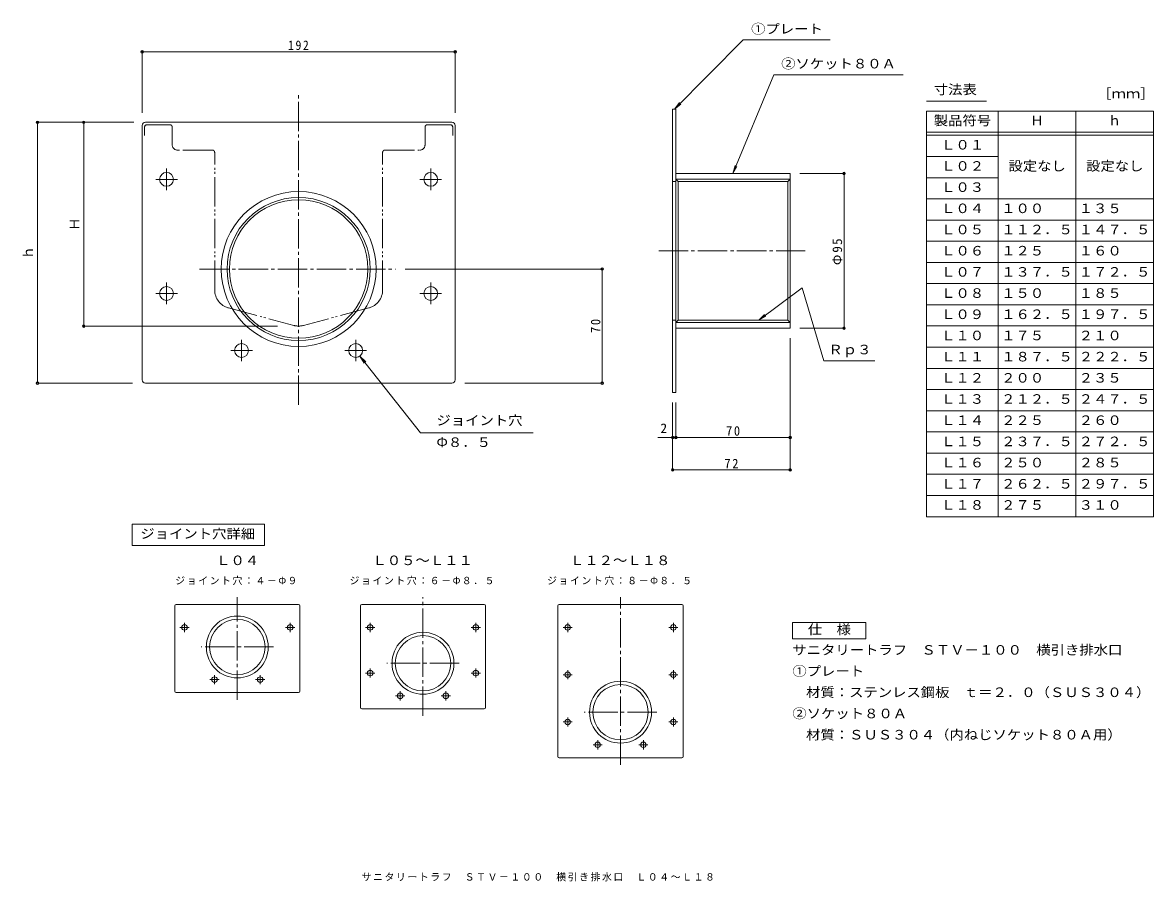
# Model space of a CAD drawing. Units: millimetres, scale not verified, with parts at other scales. Extents: x -360 to 334, y -266 to 261.
import ezdxf
from ezdxf.enums import TextEntityAlignment as Align

# ---------------------------------------------------------------- set-up
doc = ezdxf.new("R2010")
doc.units = ezdxf.units.MM
doc.header["$LTSCALE"] = 2
doc.header["$PDMODE"] = 32
doc.header["$PDSIZE"] = 1.6
for name, pattern in [('CHAIN1', [8, 5, -1, 1, -1]), ('CHAIN2', [12, 9, -1, 1, -1]), ('DOUBLE_CHAIN2', [12.8, 9, -1, 0.6, -0.6, 0.6, -1])]:
    doc.linetypes.add(name, pattern=pattern)
for name, color, linetype, lineweight in [('0-0_通り芯', 4, 'Continuous', 9), ('0-1_躯体', 7, 'CHAIN2', 9), ('0-2_仕上', 2, 'Continuous', 9), ('0-F_092', 7, 'Continuous', 9), ('1-0_1-0ﾚｲﾔ', 7, 'Continuous', 9), ('2-0__2-c_Shi', 2, 'Continuous', 9), ('3-0__2-a_N_s', 4, 'Continuous', 9), ('3-F', 7, 'Continuous', 9)]:
    doc.layers.add(name, color=color, linetype=linetype, lineweight=lineweight)
for name, color, linetype in [('1-F_Hojo', 2, 'Continuous'), ('2-F_2-Fﾚｲﾔ', 2, 'Continuous'), ('F-F_F-Fﾚｲﾔ', 7, 'Continuous')]:
    doc.layers.add(name, color=color, linetype=linetype)
doc.styles.add('ＭＳ ゴシック', font='')
doc.styles.get('ＭＳ ゴシック').set_extended_font_data('MS Gothic')

msp = doc.modelspace()

# ---------------------------------------------------------------- linework, layer by layer
at = {"layer": '0-0_通り芯'}
for p, q in [((41.118, 208.285), (41.118, 34.285)), ((-286.26, 42.142), (-286.26, 198.142)), ((-284.26, 200.142), (-111.26, 200.142)), ((-96.26, 200.142), (-111.26, 200.142)), ((-94.26, 42.142), (-94.26, 198.142)), ((41.118, 168.785), (111.118, 168.785)), ((111.118, 168.785), (111.118, 73.785)), ((39.118, 163.785), (41.118, 163.785)), ((39.118, 163.785), (39.118, 78.785)), ((41.118, 165.185), (111.118, 165.185)), ((42.518, 163.785), (41.118, 165.185)), ((42.518, 163.785), (42.518, 78.785)), ((109.718, 163.785), (109.718, 78.785)), ((39.118, 78.785), (41.118, 78.785)), ((39.118, 78.785), (39.118, 34.285)), ((41.118, 77.385), (42.518, 78.785)), ((41.118, 77.385), (111.118, 77.385)), ((41.118, 73.785), (111.118, 73.785)), ((-96.26, 40.142), (-284.26, 40.142)), ((39.118, 34.285), (41.118, 34.285))]:
    msp.add_line(p, q, dxfattribs=at)
at = {"layer": '0-0_通り芯', "linetype": 'DOUBLE_CHAIN2'}
for p, q in [((-284.76, 197.142), (-284.76, 192.142)), ((-283.26, 198.642), (-269.26, 198.642)), ((-267.76, 186.142), (-267.76, 197.142)), ((-112.76, 197.142), (-112.76, 186.142)), ((-97.26, 198.642), (-111.26, 198.642)), ((-95.76, 197.142), (-95.76, 192.142)), ((-243.26, 183.142), (-264.76, 183.142)), ((-241.76, 97.36), (-241.76, 181.642)), ((-138.76, 97.36), (-138.76, 181.642)), ((-137.26, 183.142), (-115.76, 183.142)), ((-233.237, 86.252), (-193.237, 75.534)), ((-147.284, 86.252), (-187.284, 75.534))]:
    msp.add_line(p, q, dxfattribs=at)
at = {"layer": '0-0_通り芯', "linetype": 'CHAIN2'}
for p, q in [((-271.26, 165.142), (-271.26, 171.777)), ((-109.26, 165.142), (-109.26, 171.777)), ((-271.26, 165.142), (-277.89, 165.142)), ((-271.26, 165.142), (-271.26, 158.512)), ((-271.26, 165.142), (-264.63, 165.142)), ((-109.26, 165.142), (-115.89, 165.142)), ((-109.26, 165.142), (-109.26, 158.512)), ((-109.26, 165.142), (-102.63, 165.142)), ((-271.26, 95.142), (-271.26, 101.777)), ((-109.26, 95.142), (-109.26, 101.777)), ((-271.26, 95.142), (-277.89, 95.142)), ((-271.26, 95.142), (-271.26, 88.512)), ((-271.26, 95.142), (-264.63, 95.142)), ((-109.26, 95.142), (-115.89, 95.142)), ((-109.26, 95.142), (-109.26, 88.512)), ((-109.26, 95.142), (-102.63, 95.142)), ((-225.26, 60.142), (-225.26, 66.777)), ((-155.26, 60.142), (-155.26, 66.777)), ((-225.26, 60.142), (-231.89, 60.142)), ((-225.26, 60.142), (-225.26, 53.512)), ((-225.26, 60.142), (-218.63, 60.142)), ((-155.26, 60.142), (-161.89, 60.142)), ((-155.26, 60.142), (-155.26, 53.512)), ((-155.26, 60.142), (-148.63, 60.142))]:
    msp.add_line(p, q, dxfattribs=at)
at = {"layer": '0-0_通り芯'}
for points in [[(39.118, 163.785), (39.118, 208.27), (39.118, 208.285), (41.118, 208.285)], [(42.518, 163.785), (109.718, 163.785), (111.118, 165.185)], [(42.518, 78.785), (109.718, 78.785), (111.118, 77.385)]]:
    msp.add_lwpolyline(points, dxfattribs=at)
for centre in [(-271.26, 165.142), (-109.26, 165.142), (-271.26, 95.142), (-109.26, 95.142), (-225.26, 60.142), (-155.26, 60.142)]:
    msp.add_circle(centre, 4.25, dxfattribs=at)
for centre, start, end in [((-284.26, 198.142), 90, 180), ((-96.26, 198.142), 0, 90), ((-284.26, 42.142), 180, 270), ((-96.26, 42.142), 270, 0)]:
    msp.add_arc(centre, 2, start, end, dxfattribs=at)
at = {"layer": '0-0_通り芯', "linetype": 'DOUBLE_CHAIN2'}
for centre, radius, start, end in [((-283.26, 197.142), 1.5, 90, 180), ((-269.26, 197.142), 1.5, 0, 90), ((-111.26, 197.142), 1.5, 90, 180), ((-97.26, 197.142), 1.5, 0, 90), ((-264.76, 186.142), 3, 180, 270), ((-243.26, 181.642), 1.5, 0, 90), ((-137.26, 181.642), 1.5, 90, 180), ((-115.76, 186.142), 3, 270, 0), ((-230.26, 97.36), 11.5, 180, 254.99997), ((-150.26, 97.36), 11.5, 284.99994, 0), ((-190.26, 86.642), 11.5, 254.99995, 285.00005)]:
    msp.add_arc(centre, radius, start, end, dxfattribs=at)
at = {"layer": '0-1_躯体'}
for p, q in [((-190.26, 26.742), (-190.26, 216.774)), ((30.571, 121.285), (120.289, 121.285)), ((-251.055, 110.142), (-130.939, 110.142))]:
    msp.add_line(p, q, dxfattribs=at)
at = {"layer": '0-2_仕上'}
for radius in [47.5, 43.9, 42.5]:
    msp.add_circle((-190.26, 110.142), radius, dxfattribs=at)
at = {"layer": '0-F_092'}
for p, q in [((82.341, 250.688), (40.197, 208.285)), ((82.341, 250.688), (135.698, 250.688)), ((-286.26, 206.04), (-286.26, 244.001)), ((-286.26, 243.401), (-94.26, 243.401)), ((-94.26, 206.04), (-94.26, 244.001)), ((101.245, 229.345), (76.057, 168.785)), ((101.245, 229.345), (180.404, 229.345)), ((40.197, 208.285), (43.229, 212.261)), ((40.197, 208.285), (44.155, 211.341)), ((-322.105, 200.142), (-351.024, 200.142)), ((-350.424, 200.142), (-350.424, 40.142)), ((-291.399, 200.142), (-322.705, 200.142)), ((-322.105, 200.142), (-322.105, 75.142)), ((76.057, 168.785), (77.358, 173.612)), ((76.057, 168.785), (78.564, 173.111)), ((117.118, 168.785), (144.808, 168.785)), ((144.208, 168.785), (144.208, 73.785)), ((-124.939, 110.142), (-3.55, 110.142)), ((-4.15, 110.142), (-4.15, 40.142)), ((91.889, 78.785), (96.257, 81.217)), ((-203.27, 75.142), (-322.705, 75.142)), ((117.118, 73.785), (144.808, 73.785)), ((111.118, 67.785), (111.118, 6.181)), ((-152.705, 56.746), (-150.149, 52.449)), ((131.786, 53.896), (163.166, 53.896)), ((-292.26, 40.142), (-351.024, 40.142)), ((-88.26, 40.142), (-3.55, 40.142)), ((39.118, 28.285), (39.118, 6.181)), ((41.118, 28.285), (41.118, 6.181)), ((-115.51, 9.565), (-46.352, 9.565)), ((30.055, 6.781), (111.118, 6.781)), ((39.118, 6.781), (41.118, 6.781)), ((39.118, 6.509), (39.118, -13.752)), ((111.118, 6.366), (111.118, -13.752)), ((39.118, -13.152), (111.118, -13.152))]:
    msp.add_line(p, q, dxfattribs=at)
for points in [[(131.786, 53.896), (118.458, 98.522), (91.889, 78.785), (95.479, 82.265)], [(-115.51, 9.565), (-152.705, 56.746), (-149.123, 53.257)]]:
    msp.add_lwpolyline(points, dxfattribs=at)
for p in [(-286.26, 243.401), (-94.26, 243.401), (-350.424, 200.142), (-322.105, 200.142), (144.208, 168.785), (-4.15, 110.142), (-322.105, 75.142), (144.208, 73.785), (-350.424, 40.142), (-4.15, 40.142), (39.118, 6.781), (41.118, 6.781), (111.118, 6.781), (39.118, -13.152), (111.118, -13.152)]:
    msp.add_point(p, dxfattribs=at)
at = {"layer": '1-0_1-0ﾚｲﾔ'}
for p, q in [((194.716, 213.043), (231.597, 213.043)), ((238.782, -41.823), (238.782, 207.066)), ((286.365, 207.066), (286.365, -41.823)), ((333.947, 207.066), (333.947, -41.823)), ((194.716, 194.066), (333.947, 194.066)), ((333.947, 192.177), (194.716, 192.177)), ((238.782, 179.177), (194.716, 179.177)), ((238.782, 166.177), (194.716, 166.177)), ((333.947, 153.177), (194.716, 153.177)), ((333.947, 140.177), (194.716, 140.177)), ((333.947, 127.177), (194.716, 127.177)), ((333.947, 114.177), (194.716, 114.177)), ((333.947, 101.177), (194.716, 101.177)), ((333.947, 88.177), (194.716, 88.177)), ((333.947, 75.177), (194.716, 75.177)), ((333.947, 62.177), (194.716, 62.177)), ((333.947, 49.177), (194.716, 49.177)), ((333.947, 36.177), (194.716, 36.177)), ((333.947, 23.177), (194.716, 23.177)), ((333.947, 10.177), (194.716, 10.177)), ((333.947, -2.823), (194.716, -2.823)), ((333.947, -15.823), (194.716, -15.823)), ((333.947, -28.823), (194.716, -28.823)), ((333.947, -41.823), (194.716, -41.823))]:
    msp.add_line(p, q, dxfattribs=at)
msp.add_lwpolyline([(333.947, 207.066), (194.716, 207.066), (194.716, -41.823)], dxfattribs=at)
at = {"layer": '2-0__2-c_Shi'}
for p, q in [((112.519, -106.672), (157.519, -106.672)), ((112.519, -116.672), (112.519, -106.672)), ((157.519, -106.672), (157.519, -116.672)), ((157.519, -116.672), (112.519, -116.672))]:
    msp.add_line(p, q, dxfattribs=at)
at = {"layer": '3-0__2-a_N_s'}
for p, q in [((-266.277, -148.978), (-266.277, -96.578)), ((-190.277, -95.778), (-265.477, -95.778)), ((-189.477, -148.978), (-189.477, -96.578)), ((-152.407, -158.978), (-152.407, -96.578)), ((-76.407, -95.778), (-151.607, -95.778)), ((-75.606, -158.978), (-75.606, -96.578)), ((-31.253, -188.978), (-31.253, -96.578)), ((44.747, -95.778), (-30.453, -95.778)), ((45.547, -188.978), (45.547, -96.578)), ((-265.477, -149.778), (-190.277, -149.778)), ((-151.607, -159.778), (-76.407, -159.778)), ((-30.453, -189.778), (44.747, -189.778))]:
    msp.add_line(p, q, dxfattribs=at)
at = {"layer": '3-0__2-a_N_s', "linetype": 'CHAIN1'}
for p, q in [((-257.482, -109.78), (-263.111, -109.78)), ((-260.297, -112.594), (-260.297, -106.965)), ((-198.272, -109.78), (-192.642, -109.78)), ((-195.457, -112.594), (-195.457, -106.965)), ((-143.612, -109.78), (-149.241, -109.78)), ((-146.426, -112.594), (-146.426, -106.965)), ((-84.401, -109.78), (-78.772, -109.78)), ((-81.587, -112.594), (-81.587, -106.965)), ((-22.458, -109.78), (-28.087, -109.78)), ((-25.272, -112.594), (-25.272, -106.965)), ((36.753, -109.78), (42.382, -109.78)), ((39.567, -112.594), (39.567, -106.965)), ((-143.612, -137.778), (-149.241, -137.778)), ((-146.426, -140.593), (-146.426, -134.964)), ((-84.401, -137.778), (-78.772, -137.778)), ((-81.587, -140.593), (-81.587, -134.964)), ((-25.272, -141.593), (-25.272, -135.964)), ((39.567, -141.593), (39.567, -135.964)), ((-239.062, -141.778), (-244.691, -141.778)), ((-241.877, -144.593), (-241.877, -138.964)), ((-216.691, -141.778), (-211.062, -141.778)), ((-213.877, -144.593), (-213.877, -138.964)), ((-22.458, -138.779), (-28.087, -138.779)), ((36.753, -138.779), (42.382, -138.779)), ((-125.192, -151.778), (-130.821, -151.778)), ((-128.006, -154.593), (-128.006, -148.964)), ((-102.821, -151.778), (-97.192, -151.778)), ((-100.007, -154.593), (-100.007, -148.964)), ((-25.272, -170.593), (-25.272, -164.964)), ((39.567, -170.593), (39.567, -164.964)), ((-22.458, -167.778), (-28.087, -167.778)), ((36.753, -167.778), (42.382, -167.778)), ((-6.852, -184.593), (-6.852, -178.964)), ((21.147, -184.593), (21.147, -178.964)), ((-4.038, -181.778), (-9.667, -181.778)), ((18.333, -181.778), (23.962, -181.778))]:
    msp.add_line(p, q, dxfattribs=at)
at = {"layer": '3-0__2-a_N_s'}
for centre in [(-260.297, -109.78), (-195.457, -109.78), (-146.426, -109.78), (-81.587, -109.78), (-25.272, -109.78), (39.567, -109.78), (-146.426, -137.778), (-81.587, -137.778), (-25.272, -138.779), (39.567, -138.779), (-241.877, -141.778), (-213.877, -141.778), (-128.006, -151.778), (-100.007, -151.778), (-25.272, -167.778), (39.567, -167.778), (-6.852, -181.778), (21.147, -181.778)]:
    msp.add_circle(centre, 1.7, dxfattribs=at)
for centre, start, end in [((-265.477, -96.578), 90, 180), ((-190.277, -96.578), 0, 90), ((-151.607, -96.578), 90, 180), ((-76.407, -96.578), 0, 90), ((-30.453, -96.578), 90, 180), ((44.747, -96.578), 0, 90), ((-265.477, -148.978), 180, 270), ((-190.277, -148.978), 270, 0), ((-151.607, -158.978), 180, 270), ((-76.407, -158.978), 270, 0), ((-30.453, -188.978), 180, 270), ((44.747, -188.978), 270, 0)]:
    msp.add_arc(centre, 0.8, start, end, dxfattribs=at)
at = {"layer": '3-F'}
for p, q in [((-292.437, -46.454), (-211.281, -46.454)), ((-292.437, -46.454), (-292.437, -59.454)), ((-211.281, -46.454), (-211.281, -59.454)), ((-292.437, -59.454), (-211.281, -59.454))]:
    msp.add_line(p, q, dxfattribs=at)
at = {"layer": '3-F', "linetype": 'CHAIN2'}
for p, q in [((-227.877, -154.109), (-227.877, -91.285)), ((-114.006, -164.109), (-114.006, -91.285)), ((7.148, -194.109), (7.148, -91.285)), ((-205.612, -121.778), (-250.141, -121.778)), ((-91.742, -131.778), (-136.271, -131.778)), ((29.412, -161.778), (-15.117, -161.778))]:
    msp.add_line(p, q, dxfattribs=at)
at = {"layer": '3-F', "color": 2}
for centre, radius in [((-227.877, -121.778), 19), ((-227.877, -121.778), 16.98), ((-114.006, -131.778), 19), ((-114.006, -131.778), 16.98), ((7.148, -161.778), 19), ((7.148, -161.778), 16.98)]:
    msp.add_circle(centre, radius, dxfattribs=at)

# ---------------------------------------------------------------- texts
at = {"layer": '0-F_092', "color": 2, "style": 'ＭＳ ゴシック', "width": 1.1}
for s, p in [('①プレート', (87.214, 252.796)), ('②ソケット８０Ａ', (105.659, 231.454)), ('Ｒｐ３', (134.639, 56.035)), ('ジョイント穴', (-105.757, 12.582)), ('Φ８．５', (-105.757, -0.823))]:
    msp.add_text(s, height=5.865, dxfattribs=at).set_placement(p, align=Align.BOTTOM_LEFT)
at = {"layer": '0-F_092', "color": 2, "style": 'ＭＳ ゴシック'}
for s, p in [('Ｈ', (-323.105, 133.642)), ('ｈ', (-351.424, 116.142))]:
    msp.add_text(s, height=5.865, rotation=90, dxfattribs=at).set_placement(p, align=Align.BOTTOM_LEFT)
msp.add_text('2', height=5.865, dxfattribs=at).set_placement((31.694, 7.781), align=Align.BOTTOM_LEFT)
at = {"layer": '0-F_092', "color": 2, "char_height": 5.865, "attachment_point": 7, "style": 'ＭＳ ゴシック'}
for s, insert in [('\\T1.27;\\W0.9;192', (-196.76, 244.401)), ('\\T1.27;\\W0.95;70', (71.868, 7.781)), ('\\T1.27;\\W0.95;72', (70.868, -12.152))]:
    msp.add_mtext(s, dxfattribs=dict(at, insert=insert))
at = {"layer": '0-F_092', "color": 2, "char_height": 5.865, "attachment_point": 7, "rotation": 90, "style": 'ＭＳ ゴシック'}
for s, insert in [('\\T1.19;Φ95', (143.208, 112.535)), ('\\T1.27;\\W0.95;70', (-5.15, 70.892))]:
    msp.add_mtext(s, dxfattribs=dict(at, insert=insert))
at = {"layer": '1-F_Hojo', "style": 'ＭＳ ゴシック', "width": 1.1}
for s, p in [('寸法表', (199.249, 215.593)), ('［ｍｍ］', (299.524, 213.043)), ('製品符号', (199.249, 196.566)), ('Ｌ０１', (203.749, 181.677)), ('Ｌ０２', (203.749, 168.677)), ('設定なし', (245.073, 168.677)), ('設定なし', (292.657, 168.677)), ('Ｌ０３', (203.749, 155.677)), ('Ｌ０４', (203.749, 142.677)), ('１００', (240.574, 142.677)), ('１３５', (288.156, 142.677)), ('Ｌ０５', (203.749, 129.677)), ('１１２．５', (240.574, 129.677)), ('１４７．５', (288.156, 129.677)), ('Ｌ０６', (203.749, 116.677)), ('１２５', (240.574, 116.677)), ('１６０', (288.156, 116.677)), ('Ｌ０７', (203.749, 103.677)), ('１３７．５', (240.574, 103.677)), ('１７２．５', (288.156, 103.677)), ('Ｌ０８', (203.749, 90.677)), ('１５０', (240.574, 90.677)), ('１８５', (288.156, 90.677)), ('Ｌ０９', (203.749, 77.677)), ('１６２．５', (240.574, 77.677)), ('１９７．５', (288.156, 77.677)), ('Ｌ１０', (203.749, 64.677)), ('１７５', (240.574, 64.677)), ('２１０', (288.156, 64.677)), ('Ｌ１１', (203.749, 51.677)), ('１８７．５', (240.574, 51.677)), ('２２２．５', (288.156, 51.677)), ('Ｌ１２', (203.749, 38.677)), ('２００', (240.574, 38.677)), ('２３５', (288.156, 38.677)), ('Ｌ１３', (203.749, 25.677)), ('２１２．５', (240.574, 25.677)), ('２４７．５', (288.156, 25.677)), ('Ｌ１４', (203.749, 12.677)), ('２２５', (240.574, 12.677)), ('２６０', (288.156, 12.677)), ('Ｌ１５', (203.749, -0.323)), ('２３７．５', (240.574, -0.323)), ('２７２．５', (288.156, -0.323)), ('Ｌ１６', (203.749, -13.323)), ('２５０', (240.574, -13.323)), ('２８５', (288.156, -13.323)), ('Ｌ１７', (203.749, -26.323)), ('２６２．５', (240.574, -26.323)), ('２９７．５', (288.156, -26.323)), ('Ｌ１８', (203.749, -39.323)), ('２７５', (240.574, -39.323)), ('３１０', (288.156, -39.323))]:
    msp.add_text(s, height=5.865, dxfattribs=at).set_placement(p, align=Align.BOTTOM_LEFT)
at = {"layer": '1-F_Hojo', "style": 'ＭＳ ゴシック'}
for s, p in [('Ｈ', (258.574, 196.566)), ('ｈ', (306.156, 196.566))]:
    msp.add_text(s, height=5.865, dxfattribs=at).set_placement(p, align=Align.BOTTOM_LEFT)
at = {"layer": '2-F_2-Fﾚｲﾔ', "style": 'ＭＳ ゴシック', "width": 1.1}
for s, p in [('仕\u3000様', (122.019, -115.672)), ('サニタリートラフ\u3000ＳＴＶ－１００\u3000横引き排水口\u3000', (112.519, -128.256)), ('①プレート', (112.519, -141.256)), ('材質：ステンレス鋼板\u3000ｔ＝２．０（ＳＵＳ３０４）', (120.906, -154.256)), ('②ソケット８０Ａ', (112.519, -167.256)), ('材質：ＳＵＳ３０４（内ねじソケット８０Ａ用）', (120.906, -180.288))]:
    msp.add_text(s, height=5.865, dxfattribs=at).set_placement(p, align=Align.BOTTOM_LEFT)
at = {"layer": '3-F', "color": 2, "style": 'ＭＳ ゴシック', "width": 1.1}
for s, p in [('ジョイント穴詳細', (-287.359, -56.954)), ('Ｌ０４', (-240.877, -73.292)), ('Ｌ０５～Ｌ１１', (-145.006, -73.292)), ('Ｌ１２～Ｌ１８', (-23.852, -73.292))]:
    msp.add_text(s, height=5.865, dxfattribs=at).set_placement(p, align=Align.BOTTOM_LEFT)
at = {"layer": '3-F', "char_height": 4.399, "attachment_point": 7, "style": 'ＭＳ ゴシック'}
for s, insert in [('\\T1.17;ジョイント穴：４－Φ９', (-265.877, -83.767)), ('\\T1.17;ジョイント穴：６－Φ８．５', (-159.006, -83.767)), ('\\T1.17;ジョイント穴：８－Φ８．５', (-37.852, -83.767))]:
    msp.add_mtext(s, dxfattribs=dict(at, insert=insert))
at = {"layer": 'F-F_F-Fﾚｲﾔ', "insert": (-151.6, -265.6), "char_height": 4.399, "attachment_point": 7, "style": 'ＭＳ ゴシック'}
msp.add_mtext('\\T1.17;サニタリートラフ\u3000ＳＴＶ－１００\u3000横引き排水口\u3000Ｌ０４～Ｌ１８', dxfattribs=at)

doc.saveas('drawing.dxf')
